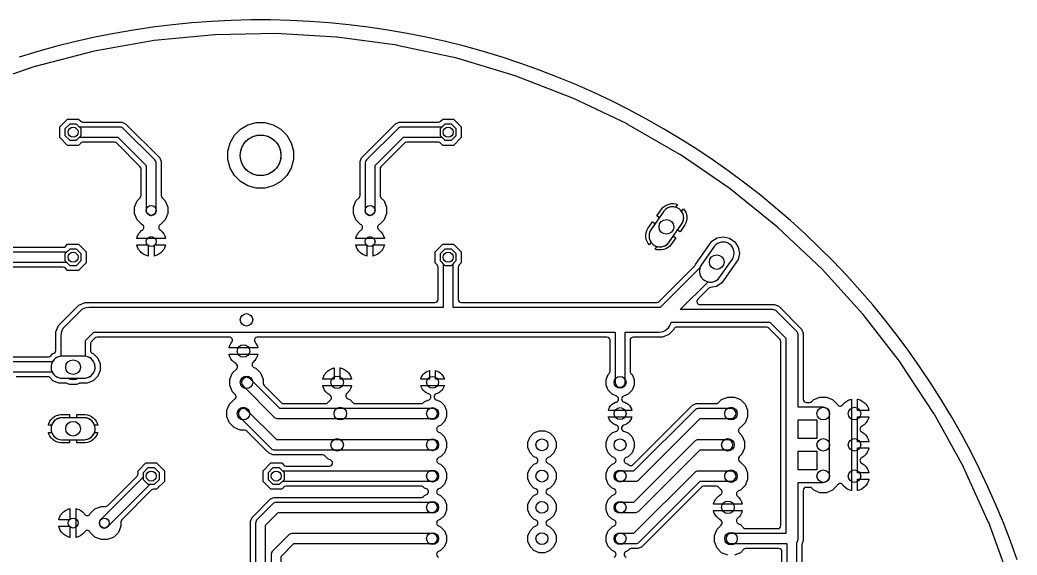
# Model space of a CAD drawing. Header units: millimetres. Extents: x -65 to 65, y -65 to 65.
# Drawn here: x -19.6 to 61.5, y 21.5 to 65 of the extents above; entities that cross this region are included whole.
import ezdxf

# ---------------------------------------------------------------- set-up
doc = ezdxf.new("R2010")
doc.units = ezdxf.units.MM

msp = doc.modelspace()

# ---------------------------------------------------------------- linework, layer by layer
at = {"layer": '16_copper'}
for points in [[(60.853, 19.522), (59.165, 24.161, 0.019398), (59.157, 24.179), (57.114, 28.673, 0.019393), (57.106, 28.69), (54.721, 33.013, 0.019396), (54.71, 33.029), (51.998, 37.154, 0.019396), (51.986, 37.17), (48.962, 41.071, 0.019396), (48.95, 41.087), (45.632, 44.742, 0.019393), (45.619, 44.756), (42.028, 48.144, 0.019393), (42.013, 48.157), (38.171, 51.256, 0.019396), (38.155, 51.268), (34.084, 54.06, 0.019396), (34.067, 54.07), (29.792, 56.538, 0.019394), (29.775, 56.548), (25.322, 58.677, 0.019396), (25.303, 58.685), (20.698, 60.463, 0.019395), (20.68, 60.469), (15.951, 61.885, 0.019395), (15.932, 61.89), (11.107, 62.935, 0.019393), (11.088, 62.938), (6.197, 63.606, 0.019396), (6.177, 63.608), (1.249, 63.895, 0.019395), (1.229, 63.896), (-3.706, 63.8, 0.019396), (-3.726, 63.799), (-8.639, 63.321, 0.019394), (-8.658, 63.318), (-13.52, 62.461, 0.019396), (-13.539, 62.457), (-18.319, 61.226, 0.019394), (-18.338, 61.22), (-23.009, 59.622, 0.019394)], [(-20.482, 37.643), (-17.229, 37.643, 0.198915), (-17.049, 37.717), (-16.873, 37.894, 0.383888), (-16.646, 38.157), (-16.646, 39.65), (-16.432, 40.167), (-15.198, 41.401), (-15.198, 41.401), (-14.767, 41.832), (-14.25, 42.046), (14.173, 42.046, 0.414214), (14.427, 42.3), (14.427, 44.919, 0.198912), (14.353, 45.099), (14.173, 45.278), (14.173, 46.162), (14.798, 46.787), (15.682, 46.787), (16.307, 46.162), (16.307, 45.278), (16.127, 45.099, 0.198912), (16.053, 44.919), (16.053, 42.3, 0.414214), (16.307, 42.046), (32.208, 42.046, 0.198912), (32.388, 42.121), (35.269, 45.002, 0.031246), (35.29, 45.026), (35.295, 45.032, 0.096148), (35.338, 45.128), (36.662, 47.019), (37.099, 47.297), (37.609, 47.387), (38.114, 47.275), (38.539, 46.978), (38.817, 46.541), (38.907, 46.031), (38.795, 45.525), (37.471, 43.634), (37.034, 43.356), (36.548, 43.27, 0.153915), (36.412, 43.2), (35.521, 42.308, 0.668179), (35.7, 41.874), (41.772, 41.874), (42.108, 41.735), (43.955, 39.888), (44.094, 39.552), (44.094, 34.188, 0.414214), (44.348, 33.934), (44.625, 33.934, 0.198912), (44.805, 34.009), (44.957, 34.161), (45.452, 34.366), (45.988, 34.366), (46.483, 34.161), (46.861, 33.782, 0.558001), (47.288, 33.715), (47.295, 33.724, 0.084853), (47.349, 33.798), (47.482, 33.931), (47.634, 34.041), (47.802, 34.126), (47.907, 34.161, 0.096971), (48.006, 34.188), (48.006, 33.02, 0.000065), (48.006, 33.02), (48.006, 30.48, 0.000065), (48.006, 30.48), (48.006, 27.94, 0.000065), (48.006, 27.94), (48.006, 26.772), (47.98, 26.776), (47.802, 26.834), (47.634, 26.919), (47.482, 27.029), (47.349, 27.162, 0.533191), (46.931, 27.273), (46.924, 27.266, 0.100394), (46.861, 27.178), (46.483, 26.799), (45.988, 26.594), (45.452, 26.594), (44.957, 26.799), (44.805, 26.951, 0.198912), (44.625, 27.026), (44.348, 27.026, 0.414214), (44.094, 26.772), (44.094, 22.678), (44.012, 22.48, 0.09849), (43.993, 22.382), (43.993, 12.626, 0.198912)], [(-24.904, 46.533), (-16.041, 46.533, 0.198915), (-15.861, 46.607), (-15.682, 46.787), (-14.798, 46.787), (-14.173, 46.162), (-14.173, 45.278), (-14.798, 44.653), (-15.682, 44.653), (-15.861, 44.833, 0.198915), (-16.041, 44.907), (-26.01, 44.907, 0.414214)], [(43.586, 8.89), (43.586, 22.556), (43.602, 22.577, 0.148609), (43.688, 22.86), (43.688, 27.432), (45.72, 27.432, 0.414214), (46.228, 27.94), (46.228, 33.02, 0.414214), (45.72, 33.528), (43.688, 33.528), (43.688, 39.37, 0.198912), (43.539, 39.729), (41.949, 41.319, 0.198912), (41.59, 41.468), (34.106, 41.468), (36.357, 43.719, 0.292173), (37.264, 44.047), (38.336, 45.578, 0.957292), (36.869, 46.605), (35.797, 45.074, 0.068046), (35.696, 44.854), (32.476, 41.635, 0.024192), (32.38, 41.64), (15.646, 41.64), (15.646, 45.192), (15.9, 45.446), (15.9, 45.994), (15.514, 46.38), (14.966, 46.38), (14.58, 45.994), (14.58, 45.446), (14.834, 45.192), (14.834, 41.64), (-13.97, 41.64, 0.198912), (-14.677, 41.347), (-15.947, 40.077, 0.198912), (-16.24, 39.37), (-16.24, 37.68, 0.237242), (-16.911, 37.236), (-20.32, 37.236, 0.198912)], [(-20.152, 36.424), (-16.952, 36.424, 0.283663), (-16.174, 35.895), (-15.685, 35.895, 0.23457), (-14.796, 35.895), (-14.306, 35.895, 0.9227), (-14.24, 37.68), (-14.24, 38.956), (-13.556, 39.64), (28.804, 39.64), (28.804, 35.56, 0.920803), (29.611, 35.493), (29.616, 35.56), (29.616, 39.64), (32.38, 39.64, 0.359811), (33.361, 40.452), (41.38, 40.452), (42.672, 39.16), (42.672, 23.266), (38.227, 23.266, 0.920803), (38.16, 22.459), (38.227, 22.454), (42.774, 22.454), (42.774, 9.058)], [(37.959, 21.514), (37.464, 21.719), (37.086, 22.097), (36.881, 22.592), (36.881, 23.128), (37.086, 23.623), (37.428, 23.965, 0.302679), (37.483, 24.241), (37.475, 24.259, 0.167526), (37.347, 24.379), (37.195, 24.489), (37.062, 24.622), (36.952, 24.774), (36.867, 24.942), (36.809, 25.12), (36.805, 25.146), (37.973, 25.146, 0.000065), (37.973, 25.146), (39.141, 25.146), (39.137, 25.12), (39.079, 24.942, 0.078775), (39.041, 24.866), (38.994, 24.774), (38.901, 24.646, 0.027941), (38.884, 24.622), (38.744, 24.483, 0.534513), (38.827, 24.069), (38.99, 24.001), (39.244, 23.747, 0.198912), (39.423, 23.673), (42.012, 23.673, 0.414214), (42.266, 23.927), (42.266, 38.886, 0.198912), (42.191, 39.066), (41.286, 39.971, 0.198912), (41.106, 40.046), (33.826, 40.046, 0.281699), (33.6, 39.907), (33.596, 39.898, 0.053125), (33.572, 39.843), (33.177, 39.448), (32.66, 39.234), (30.277, 39.234, 0.414214), (30.023, 38.98), (30.023, 36.469, 0.198912), (30.097, 36.289), (30.179, 36.207), (30.353, 35.787), (30.353, 35.333), (30.179, 34.913), (29.857, 34.591), (29.493, 34.44, 0.66723), (29.492, 33.971), (29.502, 33.968, 0.085541), (29.59, 33.938), (29.729, 33.867), (29.855, 33.776), (29.966, 33.665), (30.057, 33.539), (30.128, 33.4), (30.169, 33.274), (29.21, 33.274, 0.000065), (29.21, 33.274), (28.251, 33.274, 0.032625), (28.262, 33.307), (28.292, 33.4), (28.355, 33.525, 0.015981), (28.363, 33.539), (28.454, 33.665), (28.565, 33.776), (28.691, 33.867), (28.83, 33.938, 0.821362), (28.927, 34.44), (28.563, 34.591), (28.241, 34.913), (28.067, 35.333), (28.067, 35.787), (28.241, 36.207), (28.323, 36.289, 0.198912), (28.397, 36.469), (28.397, 38.98, 0.414214), (28.143, 39.234), (-0.246, 39.234, 0.612806), (-0.452, 38.83), (-0.376, 38.726), (-0.291, 38.558), (-0.233, 38.38), (-0.229, 38.354), (-1.397, 38.354, 0.000065), (-1.397, 38.354), (-2.565, 38.354), (-2.561, 38.38), (-2.503, 38.558, 0.049465), (-2.48, 38.605), (-2.418, 38.726), (-2.346, 38.825, 0.622336), (-2.548, 39.234), (-13.282, 39.234, 0.198915), (-13.462, 39.159), (-13.721, 38.9, 0.253866), (-13.834, 38.682), (-13.834, 38.157, 0.303351), (-13.677, 37.922), (-13.607, 37.894), (-13.241, 37.527), (-13.043, 37.049), (-13.043, 36.531), (-13.241, 36.053), (-13.607, 35.686), (-14.086, 35.488), (-14.657, 35.488, 0.098493), (-14.754, 35.469), (-14.96, 35.384), (-15.52, 35.384), (-15.726, 35.469, 0.098493), (-15.823, 35.488), (-16.394, 35.488), (-16.873, 35.686), (-17.129, 35.943, 0.198915), (-17.309, 36.017), (-19.878, 36.017, 0.198912)], [(-0.813, 12.055), (-0.813, 24.292), (-0.689, 24.59), (0.81, 26.089), (1.108, 26.213), (13.061, 26.213, 0.198912), (13.241, 26.287), (13.323, 26.369), (13.483, 26.435, 0.668179), (13.483, 26.905), (13.323, 26.971), (13.241, 27.053, 0.198912), (13.061, 27.127), (2.071, 27.127, 0.198915), (1.891, 27.053), (1.712, 26.873), (0.828, 26.873), (0.203, 27.498), (0.203, 28.382), (0.828, 29.007), (1.712, 29.007), (1.891, 28.827, 0.198915), (2.071, 28.753), (5.598, 28.753, 0.820681), (5.695, 29.241), (5.46, 29.339), (5.206, 29.593, 0.198912), (5.027, 29.667), (0.981, 29.667), (0.683, 29.791), (0.418, 30.055), (-1.126, 31.599, 0.198912), (-1.305, 31.674), (-1.665, 31.674), (-2.16, 31.879), (-2.538, 32.257), (-2.743, 32.752), (-2.743, 33.288), (-2.538, 33.783), (-2.16, 34.161, 0.548954), (-2.067, 34.58), (-2.284, 34.797), (-2.489, 35.292), (-2.489, 35.828), (-2.284, 36.323), (-1.942, 36.665, 0.302679), (-1.887, 36.941), (-1.895, 36.959, 0.167526), (-2.023, 37.079), (-2.175, 37.189), (-2.308, 37.322), (-2.418, 37.474), (-2.503, 37.642), (-2.561, 37.82), (-2.565, 37.846), (-1.397, 37.846, 0.000065), (-1.397, 37.846), (-0.229, 37.846, 0.062889), (-0.245, 37.783), (-0.291, 37.642, 0.078779), (-0.329, 37.566), (-0.376, 37.474), (-0.469, 37.346, 0.027941), (-0.486, 37.322), (-0.626, 37.183, 0.534513), (-0.543, 36.769), (-0.38, 36.701), (-0.002, 36.323), (0.203, 35.828), (0.203, 35.468, 0.198912), (0.278, 35.289), (1.659, 33.907, 0.198912), (1.839, 33.833), (5.281, 33.833, 0.198912), (5.46, 33.907), (5.678, 34.125, 0.303293), (5.732, 34.401), (5.725, 34.419, 0.167509), (5.597, 34.539), (5.445, 34.649), (5.312, 34.782), (5.202, 34.934), (5.117, 35.102), (5.059, 35.28), (5.055, 35.306), (6.223, 35.306, 0.000065), (6.223, 35.306), (7.391, 35.306), (7.387, 35.28), (7.329, 35.102, 0.078775), (7.291, 35.026), (7.244, 34.934), (7.151, 34.806, 0.027952), (7.134, 34.782), (6.994, 34.643, 0.534512), (7.077, 34.229), (7.24, 34.161), (7.494, 33.907, 0.198912), (7.673, 33.833), (13.061, 33.833, 0.198915), (13.241, 33.907), (13.302, 33.968, 0.026879), (13.323, 33.989), (13.687, 34.14, 0.66723), (13.688, 34.609), (13.678, 34.612, 0.085522), (13.59, 34.642), (13.451, 34.713), (13.325, 34.804), (13.214, 34.915), (13.123, 35.041), (13.052, 35.18), (13.011, 35.306), (13.97, 35.306, 0.000065), (13.97, 35.306), (14.929, 35.306), (14.909, 35.243, 0.062542), (14.888, 35.18), (14.817, 35.041), (14.726, 34.915), (14.615, 34.804), (14.489, 34.713), (14.35, 34.642, 0.821357), (14.253, 34.14), (14.617, 33.989), (14.939, 33.667), (15.113, 33.247), (15.113, 32.793), (14.939, 32.373), (14.617, 32.051), (14.457, 31.985, 0.668179), (14.457, 31.515), (14.617, 31.449), (14.939, 31.127), (15.113, 30.707), (15.113, 30.253), (14.939, 29.833), (14.617, 29.511), (14.457, 29.445, 0.668179), (14.457, 28.975), (14.617, 28.909), (14.939, 28.587), (15.113, 28.167), (15.113, 27.713), (14.939, 27.293), (14.617, 26.971), (14.457, 26.905, 0.668179), (14.457, 26.435), (14.617, 26.369), (14.939, 26.047), (15.113, 25.627), (15.113, 25.173), (14.939, 24.753), (14.617, 24.431), (14.457, 24.365, 0.668179), (14.457, 23.895), (14.617, 23.829), (14.939, 23.507), (15.113, 23.087), (15.113, 22.633), (14.939, 22.213), (14.617, 21.891), (14.457, 21.825, 0.668179), (14.457, 21.355)], [(28.723, 21.355, 0.668179), (28.723, 21.825), (28.563, 21.891), (28.241, 22.213), (28.067, 22.633), (28.067, 23.087), (28.241, 23.507), (28.563, 23.829), (28.723, 23.895, 0.668179), (28.723, 24.365), (28.563, 24.431), (28.241, 24.753), (28.067, 25.173), (28.067, 25.627), (28.241, 26.047), (28.563, 26.369), (28.723, 26.435, 0.668179), (28.723, 26.905), (28.563, 26.971), (28.241, 27.293), (28.067, 27.713), (28.067, 28.167), (28.241, 28.587), (28.563, 28.909), (28.723, 28.975, 0.668179), (28.723, 29.445), (28.563, 29.511), (28.241, 29.833), (28.067, 30.253), (28.067, 30.707), (28.241, 31.127), (28.563, 31.449), (28.927, 31.6, 0.66723), (28.928, 32.069), (28.918, 32.072, 0.085522), (28.83, 32.102), (28.691, 32.173), (28.565, 32.264), (28.454, 32.375), (28.363, 32.501), (28.292, 32.64), (28.251, 32.766), (29.21, 32.766, 0.000065), (29.21, 32.766), (30.169, 32.766), (30.149, 32.703, 0.062542), (30.128, 32.64), (30.057, 32.501), (29.966, 32.375), (29.855, 32.264), (29.729, 32.173), (29.59, 32.102, 0.821357), (29.493, 31.6), (29.857, 31.449), (30.179, 31.127), (30.353, 30.707), (30.353, 30.253), (30.179, 29.833), (29.857, 29.511), (29.697, 29.445, 0.668179), (29.697, 28.975), (29.857, 28.909, 0.48228), (30.258, 28.868), (34.835, 33.445), (35.1, 33.709), (35.398, 33.833), (37.031, 33.833, 0.198915), (37.21, 33.907), (37.464, 34.161), (37.959, 34.366), (38.495, 34.366), (38.99, 34.161), (39.368, 33.783), (39.573, 33.288), (39.573, 32.752), (39.368, 32.257), (38.99, 31.879, 0.548954), (38.897, 31.46), (39.114, 31.243), (39.319, 30.748), (39.319, 30.212), (39.114, 29.717), (38.897, 29.5, 0.436482), (38.911, 29.128), (38.919, 29.122, 0.074548), (38.99, 29.081), (39.368, 28.703), (39.573, 28.208), (39.573, 27.672), (39.368, 27.177), (38.99, 26.799), (38.827, 26.731, 0.534513), (38.744, 26.317), (38.884, 26.178), (38.994, 26.026), (39.079, 25.858), (39.137, 25.68), (39.141, 25.654), (37.973, 25.654, 0.000065), (37.973, 25.654), (36.805, 25.654), (36.809, 25.68), (36.867, 25.858, 0.049465), (36.89, 25.905), (36.952, 26.026), (37.024, 26.125, 0.06168), (37.062, 26.178), (37.195, 26.311), (37.347, 26.421, 0.532433), (37.428, 26.835), (37.21, 27.053, 0.198912), (37.031, 27.127), (36.002, 27.127, 0.198912), (35.822, 27.053), (30.94, 22.171), (30.642, 22.047), (30.119, 22.047, 0.198915), (29.939, 21.973), (29.857, 21.891), (29.697, 21.825, 0.668179), (29.697, 21.355)], [(42.367, 12.626), (42.367, 21.793, 0.414214), (42.113, 22.047), (39.423, 22.047, 0.198912), (39.244, 21.973), (38.99, 21.719), (38.495, 21.514)]]:
    msp.add_lwpolyline(points, format="xyb", dxfattribs=at)
for points in [[(-8.89, 47.244), (-10.058, 47.244), (-10.054, 47.27), (-9.996, 47.448, 0.049465), (-9.973, 47.495), (-9.911, 47.616), (-9.839, 47.715, 0.06168), (-9.801, 47.768), (-9.668, 47.901, 0.533177), (-9.557, 48.319), (-9.564, 48.326, 0.100393), (-9.652, 48.389), (-10.031, 48.767), (-10.236, 49.262), (-10.236, 49.798), (-10.031, 50.293), (-9.777, 50.547, 0.198912), (-9.703, 50.726), (-9.703, 52.898, 0.198912), (-9.777, 53.078), (-11.692, 54.993, 0.198912), (-11.872, 55.067), (-14.439, 55.067, 0.198915), (-14.619, 54.993), (-14.798, 54.813), (-15.682, 54.813), (-16.307, 55.438), (-16.307, 56.322), (-15.682, 56.947), (-14.798, 56.947), (-14.619, 56.767, 0.198915), (-14.439, 56.693), (-11.268, 56.693), (-10.97, 56.569), (-8.201, 53.8), (-8.077, 53.502), (-8.077, 50.726, 0.198912), (-8.003, 50.547), (-7.749, 50.293), (-7.544, 49.798), (-7.544, 49.262), (-7.749, 48.767), (-8.128, 48.389, 0.558001), (-8.195, 47.962), (-8.186, 47.955, 0.084853), (-8.112, 47.901), (-7.979, 47.768), (-7.869, 47.616), (-7.784, 47.448), (-7.726, 47.27), (-7.722, 47.244), (-8.89, 47.244), (-8.89, 47.244)], [(8.89, 47.244), (7.722, 47.244), (7.726, 47.27), (7.784, 47.448, 0.049465), (7.807, 47.495), (7.869, 47.616), (7.941, 47.715, 0.06168), (7.979, 47.768), (8.112, 47.901, 0.533191), (8.223, 48.319), (8.216, 48.326, 0.100394), (8.128, 48.389), (7.749, 48.767), (7.544, 49.262), (7.544, 49.798), (7.749, 50.293), (8.003, 50.547, 0.198912), (8.077, 50.726), (8.077, 53.502), (8.201, 53.8), (10.97, 56.569), (11.268, 56.693), (14.439, 56.693, 0.198912), (14.619, 56.767), (14.798, 56.947), (15.682, 56.947), (16.307, 56.322), (16.307, 55.438), (15.682, 54.813), (14.798, 54.813), (14.619, 54.993, 0.198912), (14.439, 55.067), (11.872, 55.067, 0.198912), (11.692, 54.993), (9.777, 53.078, 0.198912), (9.703, 52.898), (9.703, 50.726, 0.198912), (9.777, 50.547), (10.031, 50.293), (10.236, 49.798), (10.236, 49.262), (10.031, 48.767), (9.652, 48.389, 0.557991), (9.585, 47.962), (9.594, 47.955, 0.08485), (9.668, 47.901), (9.801, 47.768), (9.911, 47.616), (9.996, 47.448), (10.054, 47.27), (10.058, 47.244), (8.89, 47.244), (8.89, 47.244)], [(-8.823, 49.129, 0.366487), (-8.484, 49.53), (-8.484, 53.34, 0.198912), (-8.603, 53.627), (-11.143, 56.167, 0.198912), (-11.43, 56.286), (-14.712, 56.286), (-14.966, 56.54), (-15.514, 56.54), (-15.9, 56.154), (-15.9, 55.606), (-15.514, 55.22), (-14.966, 55.22), (-14.712, 55.474), (-11.598, 55.474), (-9.296, 53.172), (-9.296, 49.53), (-9.293, 49.48), (-9.284, 49.43), (-9.269, 49.382), (-9.247, 49.337), (-9.221, 49.294), (-9.189, 49.255), (-9.153, 49.22), (-9.112, 49.19), (-9.068, 49.165), (-9.022, 49.146), (-8.973, 49.132), (-8.923, 49.125), (-8.873, 49.124)], [(8.957, 49.129, 0.366487), (9.296, 49.53), (9.296, 53.172), (11.598, 55.474), (14.712, 55.474), (14.966, 55.22), (15.514, 55.22), (15.9, 55.606), (15.9, 56.154), (15.514, 56.54), (14.966, 56.54), (14.712, 56.286), (11.43, 56.286, 0.198912), (11.143, 56.167), (8.603, 53.627, 0.198912), (8.484, 53.34), (8.484, 49.53), (8.487, 49.48), (8.496, 49.43), (8.511, 49.382), (8.533, 49.337), (8.559, 49.294), (8.591, 49.255), (8.627, 49.22), (8.668, 49.19), (8.712, 49.165), (8.758, 49.146), (8.807, 49.132), (8.857, 49.125), (8.907, 49.124)], [(32.2, 49.098), (32.594, 49.661), (32.72, 49.791), (32.865, 49.9), (33.024, 49.985), (33.195, 50.044), (33.374, 50.075), (33.555, 50.078), (33.734, 50.053), (33.877, 50.009), (33.724, 49.79, 0.305871), (32.773, 49.473), (32.408, 48.952)], [(33.875, 47.925), (34.24, 48.446, 0.305872), (34.213, 49.448), (34.366, 49.667), (34.456, 49.547), (34.541, 49.387), (34.6, 49.216), (34.632, 49.038), (34.635, 48.857), (34.61, 48.678), (34.557, 48.505), (34.477, 48.343), (34.083, 47.779)], [(31.485, 46.841), (31.4, 47.001), (31.341, 47.172), (31.309, 47.35), (31.306, 47.531), (31.331, 47.71), (31.384, 47.883), (31.464, 48.046), (31.858, 48.609), (32.066, 48.463), (31.701, 47.942, 0.305872), (31.728, 46.941), (31.575, 46.722)], [(32.207, 46.335), (32.064, 46.379), (32.217, 46.598, 0.305872), (33.168, 46.915), (33.533, 47.436), (33.741, 47.291), (33.347, 46.727), (33.221, 46.597), (33.076, 46.488), (32.917, 46.404), (32.746, 46.345), (32.568, 46.313), (32.387, 46.31)], [(-8.636, 46.736), (-7.722, 46.736), (-7.726, 46.71), (-7.784, 46.532, 0.078775), (-7.822, 46.456), (-7.869, 46.364), (-7.962, 46.236, 0.027941), (-7.979, 46.212), (-8.112, 46.079), (-8.264, 45.969), (-8.432, 45.884), (-8.61, 45.826), (-8.636, 45.822)], [(9.144, 46.736), (10.058, 46.736), (10.054, 46.71), (9.996, 46.532, 0.078775), (9.958, 46.456), (9.911, 46.364), (9.818, 46.236, 0.027941), (9.801, 46.212), (9.668, 46.079), (9.516, 45.969), (9.348, 45.884), (9.17, 45.826), (9.144, 45.822)], [(5.055, 35.814), (5.059, 35.84), (5.117, 36.018, 0.049465), (5.14, 36.065), (5.202, 36.186), (5.274, 36.285, 0.06168), (5.312, 36.338), (5.445, 36.471), (5.597, 36.581), (5.765, 36.666), (5.87, 36.701, 0.096971), (5.969, 36.728), (5.969, 35.814)], [(13.011, 35.814, 0.032625), (13.022, 35.847), (13.052, 35.94), (13.115, 36.065, 0.015981), (13.123, 36.079), (13.214, 36.205), (13.325, 36.316), (13.451, 36.407), (13.59, 36.478), (13.716, 36.519), (13.716, 35.814)], [(-0.856, 35.847, 1), (-1.43, 35.273), (1.11, 32.733, 0.198912), (1.397, 32.614), (13.97, 32.614, 1), (13.97, 33.426), (1.565, 33.426)], [(-1.11, 33.307, 1), (-1.684, 32.733), (0.856, 30.193, 0.198912), (1.143, 30.074), (13.97, 30.074, 1), (13.97, 30.886), (1.311, 30.886)], [(30.48, 27.534, 0.19886), (30.767, 27.653), (35.728, 32.614), (38.227, 32.614, 1), (38.227, 33.426), (35.56, 33.426, 0.198912), (35.273, 33.307), (30.312, 28.346), (29.21, 28.346, 0.920803), (29.143, 27.539), (29.21, 27.534), (30.48, 27.534)], [(-17.247, 32.088), (-17.2, 32.231, 0.025408), (-17.189, 32.255), (-17.118, 32.392), (-17.012, 32.539), (-16.884, 32.667), (-16.738, 32.773), (-16.577, 32.855), (-16.468, 32.891, 0.062291), (-16.404, 32.911), (-16.226, 32.939), (-15.538, 32.939), (-15.538, 32.685), (-16.174, 32.685), (-16.252, 32.679), (-16.329, 32.665), (-16.405, 32.645), (-16.478, 32.618), (-16.549, 32.585), (-16.617, 32.546), (-16.681, 32.501), (-16.741, 32.451), (-16.796, 32.395), (-16.846, 32.336), (-16.891, 32.272), (-16.93, 32.204), (-16.963, 32.133), (-16.98, 32.088)], [(-13.5, 32.088, 0.305872), (-14.306, 32.685), (-14.942, 32.685), (-14.942, 32.939), (-14.254, 32.939), (-14.076, 32.911), (-13.903, 32.855), (-13.742, 32.773), (-13.596, 32.667), (-13.468, 32.539), (-13.362, 32.392), (-13.28, 32.231), (-13.233, 32.088)], [(48.514, 30.734), (48.514, 32.766), (49.428, 32.766), (49.424, 32.74), (49.366, 32.562, 0.078775), (49.328, 32.486), (49.281, 32.394), (49.188, 32.266, 0.027941), (49.171, 32.242), (49.038, 32.109), (48.886, 31.999, 0.571515), (48.777, 31.571), (48.792, 31.557, 0.101276), (48.886, 31.501), (49.038, 31.391), (49.171, 31.258), (49.281, 31.106), (49.366, 30.938), (49.424, 30.76), (49.428, 30.734)], [(22.633, 21.717), (22.213, 21.891), (21.891, 22.213), (21.717, 22.633), (21.717, 23.087), (21.891, 23.507), (22.213, 23.829), (22.373, 23.895, 0.668179), (22.373, 24.365), (22.213, 24.431), (21.891, 24.753), (21.717, 25.173), (21.717, 25.627), (21.891, 26.047), (22.213, 26.369), (22.373, 26.435, 0.668179), (22.373, 26.905), (22.213, 26.971), (21.891, 27.293), (21.717, 27.713), (21.717, 28.167), (21.891, 28.587), (22.213, 28.909), (22.373, 28.975, 0.668179), (22.373, 29.445), (22.213, 29.511), (21.891, 29.833), (21.717, 30.253), (21.717, 30.707), (21.891, 31.127), (22.213, 31.449), (22.633, 31.623), (23.087, 31.623), (23.507, 31.449), (23.829, 31.127), (24.003, 30.707), (24.003, 30.253), (23.829, 29.833), (23.507, 29.511), (23.347, 29.445, 0.668179), (23.347, 28.975), (23.507, 28.909), (23.829, 28.587), (24.003, 28.167), (24.003, 27.713), (23.829, 27.293), (23.507, 26.971), (23.347, 26.905, 0.668179), (23.347, 26.435), (23.507, 26.369), (23.829, 26.047), (24.003, 25.627), (24.003, 25.173), (23.829, 24.753), (23.507, 24.431), (23.347, 24.365, 0.668179), (23.347, 23.895), (23.507, 23.829), (23.829, 23.507), (24.003, 23.087), (24.003, 22.633), (23.829, 22.213), (23.507, 21.891), (23.087, 21.717)], [(-16.226, 30.641), (-16.404, 30.669), (-16.577, 30.725), (-16.738, 30.807), (-16.884, 30.913), (-17.012, 31.041), (-17.118, 31.188), (-17.2, 31.349), (-17.247, 31.492), (-16.98, 31.492, 0.305871), (-16.174, 30.895), (-15.538, 30.895), (-15.538, 30.641)], [(-14.942, 30.641), (-14.942, 30.895), (-14.306, 30.895, 0.305871), (-13.5, 31.492), (-13.233, 31.492), (-13.252, 31.433, 0.081528), (-13.28, 31.349), (-13.347, 31.216, 0.030463), (-13.362, 31.188), (-13.468, 31.041), (-13.596, 30.913), (-13.742, 30.807), (-13.903, 30.725), (-14.076, 30.669), (-14.254, 30.641)], [(30.48, 24.994, 0.19886), (30.767, 25.113), (35.728, 30.074), (37.973, 30.074, 1), (37.973, 30.886), (35.56, 30.886, 0.198912), (35.273, 30.767), (30.312, 25.806), (29.21, 25.806, 0.920803), (29.143, 24.999), (29.21, 24.994), (30.48, 24.994)], [(48.514, 28.194), (48.514, 30.226), (49.428, 30.226), (49.424, 30.2), (49.366, 30.022, 0.078775), (49.328, 29.946), (49.281, 29.854), (49.188, 29.726, 0.027941), (49.171, 29.702), (49.038, 29.569), (48.886, 29.459, 0.571515), (48.777, 29.031), (48.792, 29.017, 0.101272), (48.886, 28.961), (49.038, 28.851), (49.171, 28.718), (49.281, 28.566), (49.366, 28.398), (49.424, 28.22), (49.428, 28.194)], [(-12.968, 22.784), (-13.463, 22.989), (-13.841, 23.368, 0.557991), (-14.268, 23.435), (-14.275, 23.426, 0.08485), (-14.329, 23.352), (-14.462, 23.219), (-14.614, 23.109), (-14.782, 23.024), (-14.96, 22.966), (-14.986, 22.962), (-14.986, 24.13, 0.000065), (-14.986, 24.13), (-14.986, 25.298), (-14.96, 25.294), (-14.782, 25.236), (-14.614, 25.151), (-14.462, 25.041), (-14.329, 24.908, 0.533191), (-13.911, 24.797), (-13.904, 24.804, 0.100394), (-13.841, 24.892), (-13.463, 25.271), (-12.968, 25.476), (-12.608, 25.476, 0.198912), (-12.429, 25.551), (-10.031, 27.948, 0.198912), (-9.957, 28.128), (-9.957, 28.382), (-9.332, 29.007), (-8.448, 29.007), (-7.823, 28.382), (-7.823, 27.498), (-8.448, 26.873), (-8.702, 26.873, 0.198912), (-8.882, 26.799), (-11.279, 24.401, 0.198912), (-11.354, 24.222), (-11.354, 23.862), (-11.559, 23.367), (-11.937, 22.989), (-12.432, 22.784)], [(-12.65, 23.727, 0.166761), (-12.413, 23.843), (-8.976, 27.28), (-8.616, 27.28), (-8.23, 27.666), (-8.23, 28.214), (-8.616, 28.6), (-9.164, 28.6), (-9.55, 28.214), (-9.55, 27.854), (-12.987, 24.417), (-13.021, 24.38), (-13.049, 24.338), (-13.072, 24.293), (-13.09, 24.246), (-13.101, 24.197), (-13.106, 24.147), (-13.105, 24.096), (-13.098, 24.047), (-13.084, 23.998), (-13.065, 23.951), (-13.04, 23.908), (-13.01, 23.867), (-12.975, 23.831), (-12.936, 23.799), (-12.893, 23.773), (-12.848, 23.751), (-12.8, 23.736), (-12.75, 23.727), (-12.7, 23.724)], [(1.798, 27.534), (13.97, 27.534, 1), (13.97, 28.346), (1.798, 28.346), (1.544, 28.6), (0.996, 28.6), (0.61, 28.214), (0.61, 27.666), (0.996, 27.28), (1.544, 27.28)], [(30.48, 22.454, 0.19886), (30.767, 22.573), (35.728, 27.534), (38.227, 27.534, 1), (38.227, 28.346), (35.56, 28.346, 0.198912), (35.273, 28.227), (30.312, 23.266), (29.21, 23.266, 0.920803), (29.143, 22.459), (29.21, 22.454), (30.48, 22.454)], [(48.514, 27.686), (49.428, 27.686), (49.424, 27.66), (49.366, 27.482, 0.078775), (49.328, 27.406), (49.281, 27.314), (49.188, 27.186, 0.027941), (49.171, 27.162), (49.038, 27.029), (48.886, 26.919), (48.718, 26.834), (48.54, 26.776), (48.514, 26.772)], [(-16.408, 24.384), (-16.404, 24.41), (-16.346, 24.588, 0.049465), (-16.323, 24.635), (-16.261, 24.756), (-16.189, 24.855, 0.06168), (-16.151, 24.908), (-16.018, 25.041), (-15.866, 25.151), (-15.698, 25.236), (-15.593, 25.271, 0.096974), (-15.494, 25.298), (-15.494, 24.384)], [(-2.54, 5.944, 0.19886), (-2.253, 6.063), (0.287, 8.603, 0.198912), (0.406, 8.89), (0.406, 23.962), (1.438, 24.994), (13.97, 24.994, 1), (13.97, 25.806), (1.27, 25.806, 0.198912), (0.983, 25.687), (-0.287, 24.417, 0.198912), (-0.406, 24.13), (-0.406, 9.058), (-2.708, 6.756), (-6.223, 6.756, 0.920803), (-6.29, 5.949), (-6.223, 5.944), (-2.54, 5.944)], [(-1.27, 3.404, 0.19886), (-0.983, 3.523), (1.557, 6.063, 0.198912), (1.676, 6.35), (1.676, 21.422), (2.708, 22.454), (13.97, 22.454, 1), (13.97, 23.266), (2.54, 23.266, 0.198912), (2.253, 23.147), (0.983, 21.877, 0.198912), (0.864, 21.59), (0.864, 6.518), (-1.438, 4.216), (-6.477, 4.216, 0.920803), (-6.544, 3.409), (-6.477, 3.404), (-1.27, 3.404)]]:
    msp.add_lwpolyline(points, format="xyb", close=True, dxfattribs=at)
for points in [[(-0.351, 51.333), (-1.029, 51.515), (-1.638, 51.866), (-2.134, 52.362), (-2.485, 52.971), (-2.667, 53.649), (-2.667, 54.351), (-2.485, 55.029), (-2.134, 55.638), (-1.638, 56.134), (-1.029, 56.485), (-0.351, 56.667), (0.351, 56.667), (1.029, 56.485), (1.638, 56.134), (2.134, 55.638), (2.485, 55.029), (2.667, 54.351), (2.667, 53.649), (2.485, 52.971), (2.134, 52.362), (1.638, 51.866), (1.029, 51.515), (0.351, 51.333)], [(-9.17, 45.826), (-9.348, 45.884), (-9.516, 45.969), (-9.668, 46.079), (-9.801, 46.212), (-9.911, 46.364), (-9.996, 46.532), (-10.054, 46.71), (-10.058, 46.736), (-9.144, 46.736), (-9.144, 45.822)], [(8.61, 45.826), (8.432, 45.884), (8.264, 45.969), (8.112, 46.079), (7.979, 46.212), (7.869, 46.364), (7.784, 46.532), (7.726, 46.71), (7.722, 46.736), (8.636, 46.736), (8.636, 45.822)], [(6.477, 35.814), (6.477, 36.728), (6.503, 36.724), (6.681, 36.666), (6.849, 36.581), (7.001, 36.471), (7.134, 36.338), (7.244, 36.186), (7.329, 36.018), (7.387, 35.84), (7.391, 35.814)], [(14.224, 35.814), (14.224, 36.519), (14.35, 36.478), (14.489, 36.407), (14.615, 36.316), (14.726, 36.205), (14.817, 36.079), (14.888, 35.94), (14.929, 35.814)], [(48.514, 33.274), (48.514, 34.188), (48.54, 34.184), (48.718, 34.126), (48.886, 34.041), (49.038, 33.931), (49.171, 33.798), (49.281, 33.646), (49.366, 33.478), (49.424, 33.3), (49.428, 33.274)], [(43.688, 30.988), (43.688, 32.512), (45.212, 32.512), (45.212, 30.988)], [(43.688, 28.448), (43.688, 29.972), (45.212, 29.972), (45.212, 28.448)], [(-15.52, 22.966), (-15.698, 23.024), (-15.866, 23.109), (-16.018, 23.219), (-16.151, 23.352), (-16.261, 23.504), (-16.346, 23.672), (-16.404, 23.85), (-16.408, 23.876), (-15.494, 23.876), (-15.494, 22.962)]]:
    msp.add_lwpolyline(points, close=True, dxfattribs=at)
msp.add_lwpolyline([(-26.71, 45.314), (-15.768, 45.314), (-15.514, 45.06), (-14.966, 45.06), (-14.58, 45.446), (-14.58, 45.994), (-14.966, 46.38), (-15.514, 46.38), (-15.768, 46.126), (-26.498, 46.126)], dxfattribs=at)
at = {"layer": '1_copper'}
for points in [[(-14.58, 55.606), (-14.58, 56.154), (-14.966, 56.54), (-15.514, 56.54), (-15.9, 56.154), (-15.9, 55.606), (-15.514, 55.22), (-14.966, 55.22)], [(15.9, 55.606), (15.9, 56.154), (15.514, 56.54), (14.966, 56.54), (14.58, 56.154), (14.58, 55.606), (14.966, 55.22), (15.514, 55.22)], [(-14.58, 45.446), (-14.58, 45.994), (-14.966, 46.38), (-15.514, 46.38), (-15.9, 45.994), (-15.9, 45.446), (-15.514, 45.06), (-14.966, 45.06)], [(15.9, 45.446), (15.9, 45.994), (15.514, 46.38), (14.966, 46.38), (14.58, 45.994), (14.58, 45.446), (14.966, 45.06), (15.514, 45.06)], [(-8.23, 27.666), (-8.23, 28.214), (-8.616, 28.6), (-9.164, 28.6), (-9.55, 28.214), (-9.55, 27.666), (-9.164, 27.28), (-8.616, 27.28)], [(1.93, 27.666), (1.93, 28.214), (1.544, 28.6), (0.996, 28.6), (0.61, 28.214), (0.61, 27.666), (0.996, 27.28), (1.544, 27.28)]]:
    msp.add_lwpolyline(points, close=True, dxfattribs=at)
for points in [[(32.574, 46.572, 0.198912), (33.168, 46.915), (34.24, 48.446, 0.957292), (32.773, 49.473), (31.701, 47.942), (31.662, 47.875), (31.629, 47.804), (31.602, 47.73), (31.582, 47.655), (31.568, 47.578), (31.562, 47.5), (31.562, 47.422), (31.568, 47.344), (31.582, 47.267), (31.602, 47.191), (31.629, 47.118), (31.662, 47.047), (31.701, 46.979), (31.746, 46.915), (31.796, 46.855), (31.852, 46.8), (31.911, 46.75), (31.975, 46.705), (32.043, 46.666), (32.114, 46.633), (32.188, 46.606), (32.263, 46.586), (32.34, 46.572), (32.418, 46.565), (32.496, 46.565)], [(36.67, 43.704, 0.198912), (37.264, 44.047), (38.336, 45.578, 0.957292), (36.869, 46.605), (35.797, 45.074), (35.758, 45.007), (35.725, 44.936), (35.698, 44.862), (35.678, 44.787), (35.664, 44.71), (35.657, 44.632), (35.657, 44.554), (35.664, 44.476), (35.678, 44.399), (35.698, 44.323), (35.725, 44.25), (35.758, 44.179), (35.797, 44.111), (35.842, 44.047), (35.892, 43.987), (35.947, 43.932), (36.007, 43.882), (36.071, 43.837), (36.139, 43.798), (36.21, 43.765), (36.283, 43.738), (36.359, 43.718), (36.436, 43.704), (36.514, 43.698), (36.592, 43.698)], [(-14.228, 35.901, 0.916332), (-14.306, 37.685), (-16.174, 37.685, 0.957293), (-16.174, 35.895), (-14.306, 35.895)], [(-14.228, 30.901, 0.916332), (-14.306, 32.685), (-16.174, 32.685, 0.957293), (-16.174, 30.895), (-14.306, 30.895)]]:
    msp.add_lwpolyline(points, format="xyb", close=True, dxfattribs=at)
at = {"layer": 'drills_NPTH'}
msp.add_circle((0, 54), 1.651, dxfattribs=at)
at = {"layer": 'drills_PTH'}
for centre, radius in [((-15.24, 55.88), 0.406), ((15.24, 55.88), 0.406), ((-8.89, 49.53), 0.406), ((8.89, 49.53), 0.406), ((32.971, 48.194), 0.597), ((-8.89, 46.99), 0.406), ((8.89, 46.99), 0.406), ((-15.24, 45.72), 0.406), ((15.24, 45.72), 0.406), ((37.066, 45.326), 0.597), ((-1.143, 40.64), 0.508), ((-1.397, 38.1), 0.508), ((-15.24, 36.79), 0.597), ((-1.143, 35.56), 0.508), ((6.223, 35.56), 0.508), ((13.97, 35.56), 0.483), ((29.21, 35.56), 0.483), ((-1.397, 33.02), 0.508), ((6.477, 33.02), 0.508), ((13.97, 33.02), 0.483), ((29.21, 33.02), 0.483), ((38.227, 33.02), 0.508), ((45.72, 33.02), 0.508), ((48.26, 33.02), 0.508), ((-15.24, 31.79), 0.597), ((6.223, 30.48), 0.508), ((13.97, 30.48), 0.483), ((22.86, 30.48), 0.483), ((29.21, 30.48), 0.483), ((37.973, 30.48), 0.508), ((45.72, 30.48), 0.508), ((48.26, 30.48), 0.508), ((13.97, 27.94), 0.483), ((22.86, 27.94), 0.483), ((29.21, 27.94), 0.483), ((38.227, 27.94), 0.508), ((45.72, 27.94), 0.508), ((48.26, 27.94), 0.508), ((-8.89, 27.94), 0.406), ((1.27, 27.94), 0.406), ((13.97, 25.4), 0.483), ((22.86, 25.4), 0.483), ((29.21, 25.4), 0.483), ((37.973, 25.4), 0.508), ((-15.24, 24.13), 0.406), ((-12.7, 24.13), 0.406), ((13.97, 22.86), 0.483), ((22.86, 22.86), 0.483), ((29.21, 22.86), 0.483), ((38.227, 22.86), 0.508)]:
    msp.add_circle(centre, radius, dxfattribs=at)
at = {"layer": 'holes'}
msp.add_lwpolyline([(1.651, 53.946), (1.644, 53.838), (1.63, 53.731), (1.609, 53.625), (1.581, 53.52), (1.546, 53.418), (1.505, 53.318), (1.457, 53.221), (1.403, 53.128), (1.343, 53.038), (1.277, 52.952), (1.206, 52.871), (1.129, 52.794), (1.048, 52.723), (0.962, 52.657), (0.872, 52.597), (0.779, 52.543), (0.682, 52.495), (0.582, 52.454), (0.48, 52.419), (0.375, 52.391), (0.269, 52.37), (0.162, 52.356), (0.054, 52.349), (-0.054, 52.349), (-0.162, 52.356), (-0.269, 52.37), (-0.375, 52.391), (-0.48, 52.419), (-0.582, 52.454), (-0.682, 52.495), (-0.779, 52.543), (-0.872, 52.597), (-0.962, 52.657), (-1.048, 52.723), (-1.129, 52.794), (-1.206, 52.871), (-1.277, 52.952), (-1.343, 53.038), (-1.403, 53.128), (-1.457, 53.221), (-1.505, 53.318), (-1.546, 53.418), (-1.581, 53.52), (-1.609, 53.625), (-1.63, 53.731), (-1.644, 53.838), (-1.651, 53.946), (-1.651, 54.054), (-1.644, 54.162), (-1.63, 54.269), (-1.609, 54.375), (-1.581, 54.48), (-1.546, 54.582), (-1.505, 54.682), (-1.457, 54.779), (-1.403, 54.872), (-1.343, 54.962), (-1.277, 55.048), (-1.206, 55.129), (-1.129, 55.206), (-1.048, 55.277), (-0.962, 55.343), (-0.872, 55.403), (-0.779, 55.457), (-0.682, 55.505), (-0.582, 55.546), (-0.48, 55.581), (-0.375, 55.609), (-0.269, 55.63), (-0.162, 55.644), (-0.054, 55.651), (0.054, 55.651), (0.162, 55.644), (0.269, 55.63), (0.375, 55.609), (0.48, 55.581), (0.582, 55.546), (0.682, 55.505), (0.779, 55.457), (0.872, 55.403), (0.962, 55.343), (1.048, 55.277), (1.129, 55.206), (1.206, 55.129), (1.277, 55.048), (1.343, 54.962), (1.403, 54.872), (1.457, 54.779), (1.505, 54.682), (1.546, 54.582), (1.581, 54.48), (1.609, 54.375), (1.63, 54.269), (1.644, 54.162), (1.651, 54.054), (1.651, 53.946)], close=True, dxfattribs=at)
at = {"layer": 'outline'}
msp.add_lwpolyline([(61.469, 21.147), (60.932, 22.649), (60.357, 24.137), (59.747, 25.611), (59.1, 27.07), (58.418, 28.512), (57.701, 29.937), (56.949, 31.344), (56.162, 32.732), (55.342, 34.101), (54.489, 35.449), (53.602, 36.775), (52.684, 38.08), (51.733, 39.361), (50.752, 40.619), (49.74, 41.852), (48.698, 43.06), (47.626, 44.242), (46.526, 45.398), (45.398, 46.526), (44.242, 47.626), (43.06, 48.698), (41.852, 49.74), (40.619, 50.752), (39.361, 51.733), (38.08, 52.684), (36.775, 53.602), (35.449, 54.489), (34.101, 55.342), (32.732, 56.162), (31.344, 56.949), (29.937, 57.701), (28.512, 58.418), (27.07, 59.1), (25.611, 59.747), (24.137, 60.357), (22.649, 60.932), (21.147, 61.469), (19.632, 61.97), (18.105, 62.433), (16.568, 62.858), (15.02, 63.246), (13.463, 63.595), (11.898, 63.907), (10.327, 64.179), (8.748, 64.414), (7.165, 64.609), (5.577, 64.765), (3.986, 64.883), (2.393, 64.961), (0.798, 65), (-0.798, 65), (-2.393, 64.961), (-3.986, 64.883), (-5.577, 64.765), (-7.165, 64.609), (-8.748, 64.414), (-10.327, 64.179), (-11.898, 63.907), (-13.463, 63.595), (-15.02, 63.246), (-16.568, 62.858), (-18.105, 62.433), (-19.632, 61.97)], dxfattribs=at)

doc.saveas('drawing.dxf')
